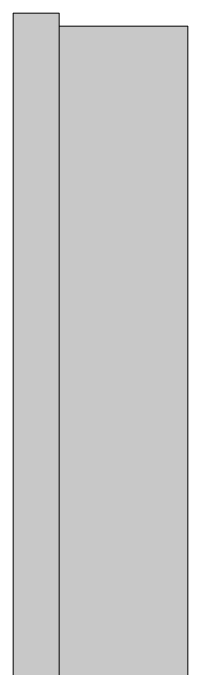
# Model space of a CAD drawing. Header units: inches. Extents: x 20461 to 27285, y -26063 to -19005.
# Drawn here: x 25642.4 to 25661.4, y -22600.5 to -22529.3 of the extents above; entities that cross this region are included whole.
import ezdxf

# ---------------------------------------------------------------- set-up
doc = ezdxf.new("R2010")
doc.units = ezdxf.units.IN
doc.header["$MEASUREMENT"] = 0
doc.layers.add('A-WALL', color=113, linetype='Continuous', lineweight=9)
doc.layers.add('I-FURN', color=30, linetype='Continuous', lineweight=9)

# ---------------------------------------------------------------- blocks, each defined once
blk = doc.blocks.new('Furniture 1-Furniture 1-2341-Furniture 1-2341 - Furniture 1-Furniture 1-2341-300173 - 5849-300557-Site Plan - Phase 1')
at = {"layer": 'I-FURN'}
blk.add_hatch(color=8, dxfattribs=at).paths.add_polyline_path([(25661.39, -22648.333), (25661.39, -22530.725), (25647.39, -22530.725), (25647.39, -22648.333)], flags=0)
at = {"layer": 'I-FURN', "color": 7}
for p, q in [((25661.39, -22530.725), (25647.39, -22530.725)), ((25661.39, -22648.333), (25661.39, -22530.725))]:
    blk.add_line(p, q, dxfattribs=at)
blk = doc.blocks.new('Locker Rooms_MASTER_ifc-1-Site Plan - Phase 1')
at = {"layer": 'A-WALL'}
blk.add_hatch(color=57, dxfattribs=at).paths.add_polyline_path([(25647.39, -22649.303), (25647.39, -22529.303), (25642.39, -22529.303), (25642.39, -22649.303)], flags=0)
at = {"layer": 'A-WALL', "color": 7}
for p, q in [((25642.39, -22529.303), (25642.39, -22649.303)), ((25647.39, -22529.303), (25642.39, -22529.303)), ((25647.39, -22649.303), (25647.39, -22529.303))]:
    blk.add_line(p, q, dxfattribs=at)
at = {"lineweight": 9}
blk.add_blockref('Furniture 1-Furniture 1-2341-Furniture 1-2341 - Furniture 1-Furniture 1-2341-300173 - 5849-300557-Site Plan - Phase 1', (0, 0), dxfattribs=at)

msp = doc.modelspace()

# ---------------------------------------------------------------- block references
at = {"lineweight": 5}
msp.add_blockref('Locker Rooms_MASTER_ifc-1-Site Plan - Phase 1', (0, 0), dxfattribs=at)

doc.saveas('drawing.dxf')
